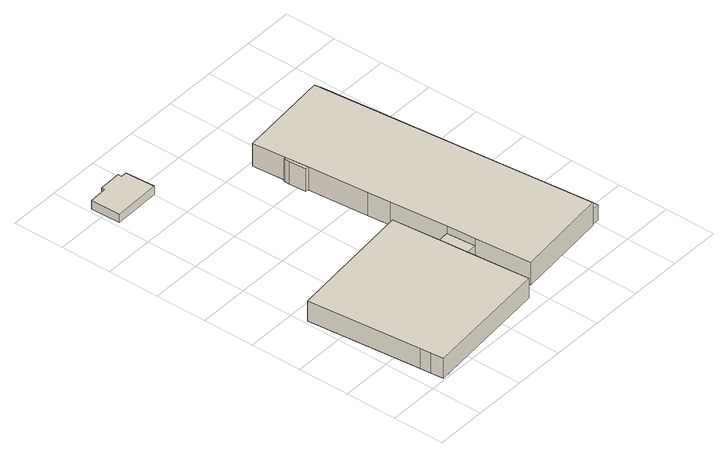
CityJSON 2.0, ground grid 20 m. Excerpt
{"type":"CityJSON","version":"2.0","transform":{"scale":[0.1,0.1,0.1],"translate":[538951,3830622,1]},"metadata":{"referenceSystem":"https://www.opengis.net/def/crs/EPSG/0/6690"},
"CityObjects":{
"building1":{"type":"Building","attributes":{"計測周辺長":208.02,"1/2500図郭":92,"区名":"住之江区","町丁目名称":"南港南３丁目","街区番号":9,"class":"3001","usage":"431","measuredHeight":8.3,"storeysAboveGround":1,"BuildingDetailAttribute.buildingRoofEdgeArea":2700.97,"BuildingDetailAttribute.buildingStructureType":"603","BuildingDetailAttribute.buildingStructureOrgType":"3","BuildingDetailAttribute.detailedUsage":"1720","BuildingDetailAttribute.specifiedBuildingCoverageRate":0.6,"BuildingDetailAttribute.surveyYear":2017,"BuildingTsunamiRiskAttribute.description":"1","BuildingTsunamiRiskAttribute.rank":"1","BuildingTsunamiRiskAttribute.depth":0.23,"BuildingHighTideRiskAttribute.description":"1","BuildingHighTideRiskAttribute.rank":"3","BuildingHighTideRiskAttribute.depth":3.08,"BuildingIDAttribute.prefecture":"27","BuildingIDAttribute.city":"27125"},"geometry":[{"type":"Solid","lod":"1","boundaries":[[[[0,1,2,3,4,5,6,7]],[[6,8,9,7]],[[5,10,8,6]],[[4,11,10,5]],[[3,12,11,4]],[[2,13,12,3]],[[1,14,13,2]],[[0,15,14,1]],[[7,9,15,0]],[[8,10,11,12,13,14,15,9]]]]}]},
"building2":{"type":"Building","attributes":{"計測周辺長":62.52,"1/2500図郭":92,"区名":"住之江区","町丁目名称":"南港南３丁目","街区番号":9,"class":"3001","usage":"431","measuredHeight":3.5,"storeysAboveGround":1,"BuildingDetailAttribute.buildingRoofEdgeArea":224.81,"BuildingDetailAttribute.buildingStructureType":"603","BuildingDetailAttribute.buildingStructureOrgType":"3","BuildingDetailAttribute.detailedUsage":"1720","BuildingDetailAttribute.specifiedBuildingCoverageRate":0.6,"BuildingDetailAttribute.surveyYear":2017,"BuildingTsunamiRiskAttribute.description":"1","BuildingTsunamiRiskAttribute.rank":"1","BuildingTsunamiRiskAttribute.depth":0.45,"BuildingHighTideRiskAttribute.description":"1","BuildingHighTideRiskAttribute.rank":"3","BuildingHighTideRiskAttribute.depth":3.06,"BuildingIDAttribute.prefecture":"27","BuildingIDAttribute.city":"27125"},"geometry":[{"type":"Solid","lod":"1","boundaries":[[[[16,17,18,19,20,21,22,23]],[[22,24,25,23]],[[21,26,24,22]],[[20,27,26,21]],[[19,28,27,20]],[[18,29,28,19]],[[17,30,29,18]],[[16,31,30,17]],[[23,25,31,16]],[[24,26,27,28,29,30,31,25]]]]}]},
"building3":{"type":"Building","attributes":{"計測周辺長":32.06,"1/2500図郭":92,"区名":"住之江区","町丁目名称":"南港南３丁目","街区番号":9,"class":"3001","usage":"431","measuredHeight":6.4,"storeysAboveGround":1,"BuildingDetailAttribute.buildingRoofEdgeArea":53.62,"BuildingDetailAttribute.buildingStructureType":"610","BuildingDetailAttribute.buildingStructureOrgType":"2","BuildingDetailAttribute.detailedUsage":"1720","BuildingDetailAttribute.specifiedBuildingCoverageRate":0.6,"BuildingDetailAttribute.surveyYear":2017,"BuildingTsunamiRiskAttribute.description":"1","BuildingTsunamiRiskAttribute.rank":"1","BuildingTsunamiRiskAttribute.depth":0.02,"BuildingHighTideRiskAttribute.description":"1","BuildingHighTideRiskAttribute.rank":"2","BuildingHighTideRiskAttribute.depth":2.53,"BuildingIDAttribute.prefecture":"27","BuildingIDAttribute.city":"27125"},"geometry":[{"type":"Solid","lod":"1","boundaries":[[[[32,33,34,35]],[[34,36,37,35]],[[33,38,36,34]],[[32,39,38,33]],[[35,37,39,32]],[[36,38,39,37]]]]}]},
"building4":{"type":"Building","attributes":{"計測周辺長":20.06,"1/2500図郭":92,"区名":"住之江区","町丁目名称":"南港南３丁目","街区番号":9,"class":"3003","usage":"431","measuredHeight":9.5,"storeysAboveGround":1,"BuildingDetailAttribute.buildingRoofEdgeArea":10.41,"BuildingDetailAttribute.buildingStructureType":"610","BuildingDetailAttribute.buildingStructureOrgType":"2","BuildingDetailAttribute.detailedUsage":"1720","BuildingDetailAttribute.specifiedBuildingCoverageRate":0.6,"BuildingDetailAttribute.surveyYear":2017,"BuildingHighTideRiskAttribute.description":"1","BuildingHighTideRiskAttribute.rank":"2","BuildingHighTideRiskAttribute.depth":2.34,"BuildingIDAttribute.prefecture":"27","BuildingIDAttribute.city":"27125"},"geometry":[{"type":"Solid","lod":"1","boundaries":[[[[40,41,42,43,44]],[[43,45,46,44]],[[42,47,45,43]],[[41,48,47,42]],[[40,49,48,41]],[[44,46,49,40]],[[45,47,48,49,46]]]]}]},
"building5":{"type":"Building","attributes":{"計測周辺長":292.8,"1/2500図郭":92,"区名":"住之江区","町丁目名称":"南港南３丁目","街区番号":9,"class":"3001","usage":"431","measuredHeight":9.6,"storeysAboveGround":1,"BuildingDetailAttribute.buildingRoofEdgeArea":4023.22,"BuildingDetailAttribute.buildingStructureType":"603","BuildingDetailAttribute.buildingStructureOrgType":"3","BuildingDetailAttribute.detailedUsage":"1720","BuildingDetailAttribute.specifiedBuildingCoverageRate":0.6,"BuildingDetailAttribute.surveyYear":2017,"BuildingTsunamiRiskAttribute.description":"1","BuildingTsunamiRiskAttribute.rank":"1","BuildingTsunamiRiskAttribute.depth":0.09,"BuildingHighTideRiskAttribute.description":"1","BuildingHighTideRiskAttribute.rank":"2","BuildingHighTideRiskAttribute.depth":2.44,"BuildingIDAttribute.prefecture":"27","BuildingIDAttribute.city":"27125"},"geometry":[{"type":"Solid","lod":"1","boundaries":[[[[50,51,52,53,54,55,56,57,58,59]],[[58,60,61,59]],[[57,62,60,58]],[[56,63,62,57]],[[55,64,63,56]],[[54,65,64,55]],[[53,66,65,54]],[[52,67,66,53]],[[51,68,67,52]],[[50,69,68,51]],[[59,61,69,50]],[[60,62,63,64,65,66,67,68,69,61]]]]}]},
"building6":{"type":"Building","attributes":{"計測周辺長":225,"1/2500図郭":92,"区名":"住之江区","町丁目名称":"南港南３丁目","街区番号":9,"class":"3003","usage":"431","measuredHeight":6.4,"storeysAboveGround":1,"BuildingDetailAttribute.buildingRoofEdgeArea":328.5,"BuildingDetailAttribute.buildingStructureType":"610","BuildingDetailAttribute.buildingStructureOrgType":"2","BuildingDetailAttribute.detailedUsage":"1720","BuildingDetailAttribute.specifiedBuildingCoverageRate":0.6,"BuildingDetailAttribute.surveyYear":2017,"BuildingTsunamiRiskAttribute.description":"1","BuildingTsunamiRiskAttribute.rank":"1","BuildingTsunamiRiskAttribute.depth":0.02,"BuildingHighTideRiskAttribute.description":"1","BuildingHighTideRiskAttribute.rank":"2","BuildingHighTideRiskAttribute.depth":2.55,"BuildingIDAttribute.prefecture":"27","BuildingIDAttribute.city":"27125"},"geometry":[{"type":"Solid","lod":"1","boundaries":[[[[70,71,72,73]],[[72,74,75,73]],[[71,76,74,72]],[[70,77,76,71]],[[73,75,77,70]],[[74,76,77,75]]]]}]}
},
"vertices":[
[562,56,9],[63,9,9],[58,59,9],[55,101,9],[13,541,9],[515,593,9],[531,413,9],[540,301,9],[531,413,92],[540,301,92],[515,593,92],[13,541,92],[55,101,92],[58,59,92],[63,9,92],[562,56,92],
[9,1448,16],[81,1451,16],[81,1464,16],[169,1467,16],[169,1452,16],[191,1452,16],[197,1337,16],[12,1333,16],[197,1337,51],[12,1333,51],[191,1452,51],[169,1452,51],[169,1467,51],[81,1464,51],[81,1451,51],[9,1448,51],
[587,304,23],[540,301,23],[531,413,23],[579,416,23],[531,413,86],[579,416,86],[540,301,86],[587,304,86],
[529,958,23],[516,958,23],[510,1026,23],[513,1048,23],[520,1048,23],[513,1048,118],[520,1048,118],[510,1026,118],[516,958,118],[529,958,118],
[974,123,21],[607,84,21],[587,304,21],[579,416,21],[557,639,21],[548,726,21],[529,958,21],[520,1048,21],[509,1178,21],[871,1214,21],[509,1178,117],[871,1214,117],[520,1048,117],[529,958,117],[548,726,117],[557,639,117],[579,416,117],[587,304,117],[607,84,117],[974,123,117],
[871,1214,25],[903,1214,25],[1002,126,25],[974,123,25],[1002,126,89],[974,123,89],[903,1214,89],[871,1214,89]
]}
